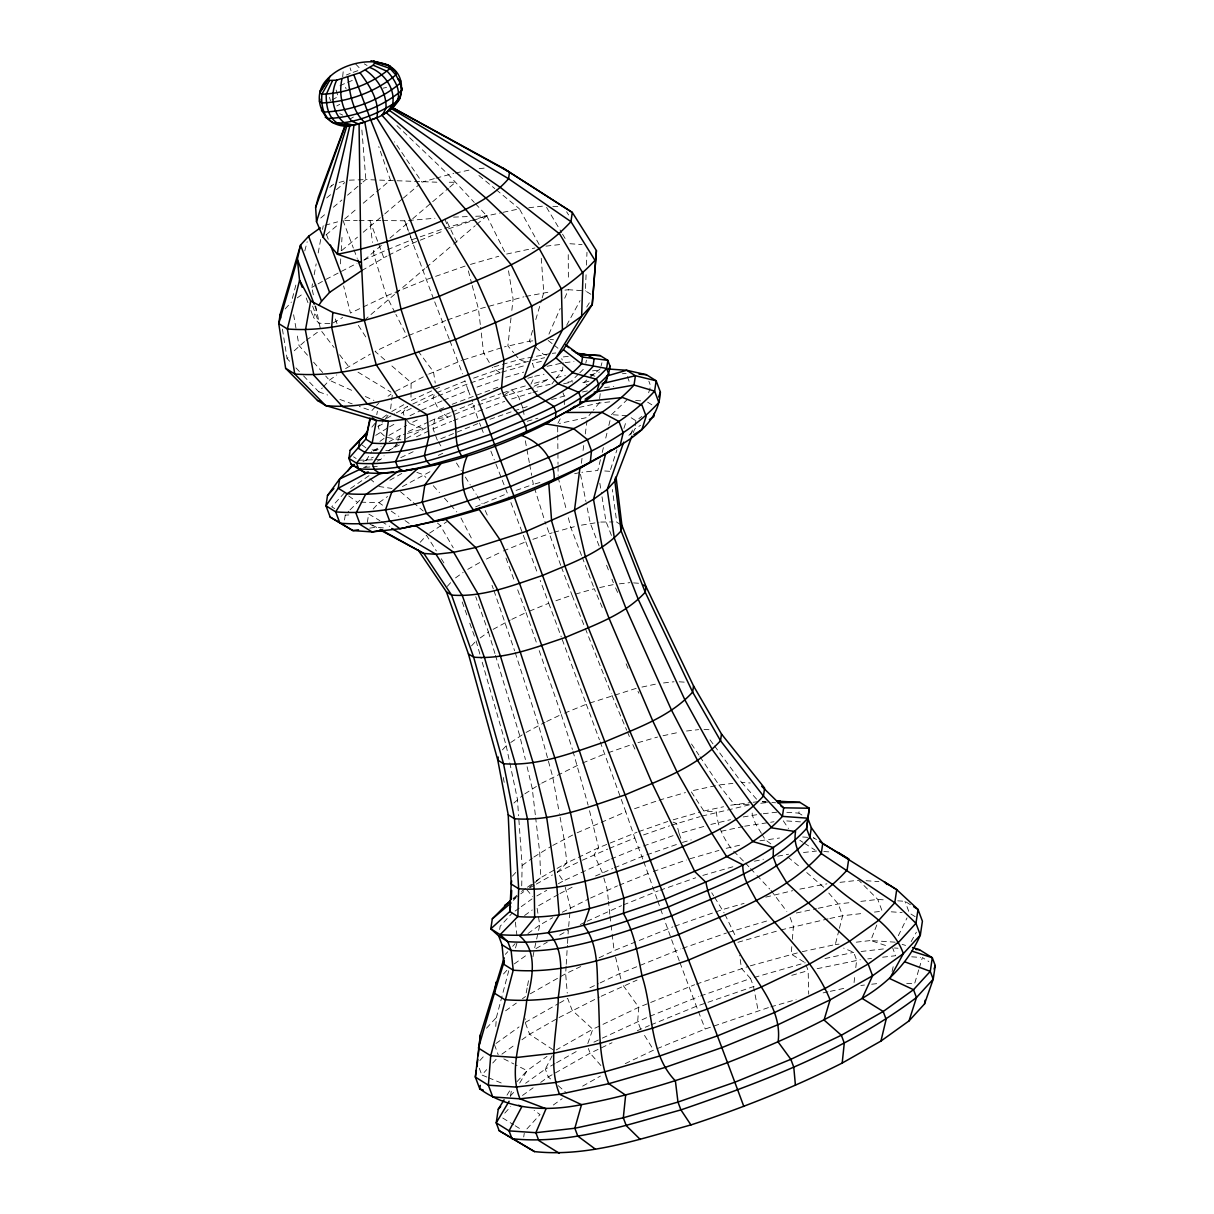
<?xml version="1.0" encoding="UTF-8"?>
<svg xmlns="http://www.w3.org/2000/svg" width="1214" height="1214" viewBox="0 0 1214 1214"><rect width="100%" height="100%" fill="white"/><g stroke="black" fill="none" stroke-linecap="round" stroke-linejoin="round"><path stroke-width="0.75" stroke-dasharray="5 3.75" d="M553.114 1049.791L529.608 1034.252L525.207 1022.491L525.252 1018.774M521.716 885.871L522.126 865.491L518.727 817.599M590.839 294.258L585.421 290.874L586.165 272.482M586.468 265.138L586.984 252.269M340.436 263.863L340.77 258.203M341.225 250.63L341.999 237.398M566.119 966.147L565.663 973.719L567.257 993.098M566.24 964.265L567.393 945.342M567.515 943.46L567.985 935.888M568.091 934.006L568.334 930.212L556.998 936.647M495.752 1026.467L496.42 1017.393L508.742 970.79M791.786 946.677L791.179 954.083L805.231 962.793L808.16 970.623L808.706 994.16M792.378 939.287L793.41 926.343L789.646 916.251M568.668 926.464L570.368 907.662L564.556 884.52M801.953 815.034L798.918 813.137L799.252 809.556M556.164 378.48L562.568 370.255L563.281 362.819M343.167 71.778L342.682 76.512L350.209 73.432M511.003 317.84L507.877 345.884L513.628 352.713M511.838 310.359L513.097 299.145L508.271 269.204M854.064 982.551L854.914 975.1M855.779 967.634L856.629 960.168L853.7 952.337L843.669 948.104M600.202 393.655L599.109 403.078L593.297 410.241M390.62 408.89L392.517 393.063M581.354 463.323L582.083 457.815M583.069 450.47L583.797 444.946M585.285 433.929L587.242 419.24M344.503 520.002L345.231 515.131L348.813 511.215M367.372 522.399L368.616 513.992L379.982 520.7M499.667 929.499L500.153 926.267L512.035 913.262M510.517 1096.196L511.58 1089.11M523.72 1136.957L524.251 1133.345M635.134 425.765L635.893 420.727L641.857 416.478M434.293 432.123L433.079 428.891L434.658 419.027L450.197 412.669M313.349 294.82L311.816 287.415L312.484 283.788M314.168 274.728L316.171 263.848M318.189 252.967L320.875 238.46M322.545 229.4L323.212 225.774M526.193 992.885L527.21 987.452M527.559 985.647L528.909 978.423M532.976 956.738L533.993 951.321M376.75 414.687L377.417 411.273M585.816 363.183L586.423 360.163M534.721 947.755L536.269 940.759M536.664 939.014L539.775 925.022L536.861 906.676L558.288 894.506M892.078 971.579L893.641 964.538M600.444 459.681L597.789 470.486L581.885 472.307M602.205 452.473L603.54 447.071M605.74 438.072L608.396 427.267M608.836 425.461L610.156 420.059M802.211 951.7L835.293 944.568L838.95 930.152M839.42 928.346L842.622 915.735L838.221 903.975L828.57 892.836M292.362 298.416L296.656 281.967M304.79 250.888L307.188 241.738M601.112 365.763L601.932 362.758M532.597 330.42L529.395 341.24L504.417 346.87M535.784 319.586L541.641 299.752M542.172 297.946L543.781 292.528L541.216 257.763M918.74 969.834L914.537 983.871L903.899 983.128M919.271 968.074L922.412 957.558L928.831 961.564M648.64 392.775L650.674 386.022L648.853 381.181M515.48 947.952L517.589 940.956M610.536 469.53L616.94 449.817M623.92 428.33L626.242 421.167M329.859 323.577L319.009 323.212L313.485 317.476L316.126 309.449L314.836 305.989M587.804 1043.554L592.766 1029.214L601.279 1025.162M630.703 434.718L632.646 429.468M633.313 432.594L634.634 429.119L640.537 425.295M876.796 924.992L870.757 940.516L853.958 942.443M548.94 334.138L560.2 308.508M564.692 298.249L568.44 289.706L585.421 290.874M388.51 450.728L394.853 447.131L397.16 442.124M397.934 440.454L400.241 435.447L405.613 433.899M530.882 384.216L534.767 376.249L544.039 374.246M898.314 935.721L907.025 917.921M552.142 1055.801L545.344 1069.094L525.632 1083.252M560.215 418.845L557.636 423.838L557.727 433.049M566.65 325.322L580.049 300.708M911.153 941.624L916.358 932.2M519.653 1083.1L527.088 1070.642L547.013 1056.332M586.711 307.066L590.611 300.708M506.997 1095.149L510.866 1088.897M366.021 460.607L371.727 451.623M385.005 419.3L388.116 415.158M551.915 383.958L555.101 379.845M592.144 411.667L587.485 417.404L559.396 423.458M371.863 427.146L375.111 423.231M285.138 308.933L291.406 302.074M289.615 361.256L287.081 358.585L289.463 355.975M294.243 350.755L304.775 341.377M303.561 375.885L318.766 391.834L322.302 387.964M323.485 386.674L329.373 380.225L336.764 374.929M375.338 406.811L371.621 410.878L359.283 406.432M376.568 405.446L379.056 402.729M344.427 492.899L331.741 506.784L334.73 508.636M377.22 461.168L380.65 459.56L384.094 455.766M350.011 509.895L360.072 499.971M373.199 508.985L378.935 502.702L387.554 496.511M420.211 542.263L426.554 535.328L436.357 550.928M447.268 586.362L450.637 582.674M628.913 435.386L634.634 429.119M471.533 645.878L474.947 642.145M502.444 749.873L506.208 745.76L480.759 657.169M513.901 803.015L523.355 794.912M512.399 876.144L516.041 872.138M513.416 900.393L515.753 897.829M505.343 954.356L507.801 951.685M512.703 946.313L515.146 943.627M503.507 973.977L507.209 969.91M486.541 1028.212L496.42 1017.393M479.834 1060.566L483.491 1056.575M486.814 1077.03L481.806 1074.982L486.662 1069.655M492.747 1063.009L498.817 1056.362M516.921 1081.765L527.088 1070.642L515.449 1064.769M510.229 1096.121L515.009 1090.885M504.781 1113.132L510.76 1106.576M526.906 1128.929L540.033 1114.573L534.145 1110.34M384.368 435.947L380.194 432.138L378.085 426.493L383.852 420.499M578.441 374.109L570.686 381.818L566.938 382.243M579.731 372.835L584.905 367.705M609.352 859.664L563.22 880.969L557.241 872.213L566.923 862.851L598.639 847.706L637.062 832.197M611.492 414.657L626.955 399.892M329.798 187.426L334.093 183.769L331.194 185.848M326.733 197.943L330.891 194.392M336.43 189.672L344.746 182.586M320.739 218.034L326.369 213.224M333.41 207.215L341.878 200.022M347.507 195.211L361.605 183.208M363.016 182.009L365.839 179.596L436.888 182.206M326.065 234.894L338.934 223.937M344.655 219.051L357.523 208.095M363.244 203.208L390.422 180.067L378.722 146.575M341.726 250.585L357.493 237.14M363.229 232.253L383.305 215.151M384.732 213.922L401.94 199.263M403.382 198.049L419.149 184.604M364.261 259.993L381.363 245.41M389.922 238.126L411.303 219.916M412.73 218.702L431.258 202.905M432.685 201.691L448.361 188.337M449.787 187.123L455.493 182.267L446.191 182.237M364.306 320.208L394.55 294.425M395.992 293.196L424.809 268.643M426.251 267.414L452.185 245.319M453.626 244.09L475.235 225.667M476.677 224.453L486.768 215.849L501.261 212.723M529.471 887.206L533.659 883.655M535.055 882.472L540.64 877.752L555.42 869.361M600.277 368.752L583.6 382.698L579.913 382.44M513.067 898.451L518.757 893.777M297.233 297.885L303.075 293.697M306.216 340.345L319.191 331.027M345.626 368.57L370.391 354.063M388.025 396.295L391.014 394.14M382.653 417.813L387.175 414.566M375.703 435.371L387.964 427.738M379.952 441.365L385.748 437.207L401.576 439.923M397.479 444.415L388.708 450.713L381.317 450.348M350.543 488.514L370.558 474.613M429.604 533.128L446.631 521.868M455.538 577.894L463.156 572.416M480.198 637.942L488.438 632.024L475.736 596.711M510.745 742.498L524.509 733.317M524.827 793.85L540.124 784.047M522.126 865.491L532.415 858.101M533.887 857.054L551.11 846.386M521.595 891.44L525.996 888.284M527.453 887.222L534.782 881.971M536.254 880.909L540.64 877.752L539.76 852.82L535.678 817.917M513.401 899.104L519.304 894.87M520.776 893.808L523.735 891.683M515.1 911.061L519.713 907.753M521.246 906.646L532.005 898.921M524.569 915.508L532.248 909.984M527.953 933.52L539.775 925.022L552.658 917.708M514.311 963.886L526.633 955.039M505.616 1010.792L516.329 1003.098M522.46 998.697L525.525 996.497M495.965 1043.494L519.046 1026.923M501.898 1054.147L515.753 1044.207M521.914 1039.776L529.608 1034.252L557.378 1018.485M522.49 1095.453L533.113 1087.82M540.7 1082.387L548.273 1076.939L590.125 1053.191L612.008 1042.75M553.341 1105.013L562.203 1098.64M504.887 394.671L511.564 389.906L525.753 385.824M361.772 270.57L386.993 256.017M331.983 100.003L338.053 96.559L336.02 89.639M336.824 105.952L339.768 104.283M350.345 118.79L353.365 117.075M311.816 287.415L316.52 284.759M318.083 283.864L324.335 280.313M325.898 279.417L356.992 263.317M333.182 322.863L342.606 317.522M395.612 391.303L427.1 374.883M391.788 411.5L404.596 404.232M386.613 418.39L394.687 413.807M396.31 412.881L407.616 406.462L402.927 412.396L399.831 414.156M378.085 426.493L384.292 422.973M389.512 426.858L395.734 423.337M388.95 435.386L406.553 425.401M373.305 450.728L381.226 446.236M389.148 441.729L400.241 435.447M406.432 438.466L429.984 425.689M389.861 480.228L402.456 473.096M402.441 486.556L433.201 469.985M467.739 569.351L481.518 561.536M493.081 629.383L510.229 620.081M526.087 732.437L545.086 722.239M541.702 783.167L580.823 763.727M552.734 845.46L575.482 833.578M557.074 868.435L566.923 862.851L564.07 839.026L559.396 813.441M529.896 887.738L534.721 884.991M536.33 884.08L552.416 874.96M536.846 895.947L546.74 890.332M558.273 883.777L563.22 880.969M559.942 893.58L573.357 886.569M562.325 912.23L588.836 898.846M535.951 948.589L547.286 942.155M530.336 993.765L565.663 973.719L580.702 966.541M525.207 1022.491L557.879 1003.948M559.517 1003.022L567.682 998.394L572.082 1010.154L592.766 1029.214L556.27 1049.928M559.017 1017.56L599.428 997.104M554.995 1063.616L545.344 1069.094L548.273 1076.939L552.522 1080.672M556.619 1062.705L579.139 1049.913M582.644 1086.151L600.399 1076.074M388.617 255.198L413.079 243.058L443.489 230.872M509.243 394.565L528.56 388.996L548.819 379.178L532.855 383.776M339.95 85.799L344.397 83.675L346.081 88.789M363.79 260.084L385.915 250.327M428.709 374.124L461.623 360.528M412.73 404.034L434.9 393.457L432.912 398.086L417.919 405.233M411.258 408.42L402.927 412.396L403.989 415.218M410.044 415.658L420.044 410.893M421.698 410.089L442.002 400.893M406.22 419.437L409.74 423.595L419.968 418.709M408.435 431.531L428.102 422.153M429.741 421.364L434.658 419.027L447.829 417.176L474.674 406.189L471.988 399.861M431.607 424.915L447.829 417.176L440.014 410.833M394.853 447.131L399.831 444.749M416.463 436.812L429.756 430.469M400.741 457.632L415.704 450.5M438.254 455.432L444.825 452.306M475.63 506.875L507.437 493.43L495.009 461.684M486.435 559.047L501.686 551.778M511.807 619.337L526.057 612.539L516.982 587.91M546.71 721.465L561.278 714.5L537.787 646.531M577.12 832.804L625.802 811.787L600.08 741.557M557.241 872.213L580.717 861.029M582.386 860.225L607.698 849.072M595.543 875.992L612.675 868.526M590.52 898.057L617.486 885.871M580.292 924.507L585.421 922.063M587.136 921.244L621.553 905.659M599.079 957.785L614.102 950.608L672.86 926.889M589.898 987.786L598.441 983.719M600.156 982.9L618.958 973.932L680.796 948.953M601.127 996.284L637.062 980.077M602.979 1024.343L638.731 1007.286L694.636 984.736M593.919 1042.143L600.657 1038.926M602.341 1038.122L648.139 1016.983M637.259 1030.701L649.338 1025.542M625.24 1063.646L653.633 1050.11L643.405 1033.6M363.563 467.648L366.977 466.024M363.047 461.457L373.305 457.162M347.659 82.34L352.561 80.336M387.63 249.629L411.5 239.871L442.973 228.885M408.723 335.474L445.75 320.526M439.559 387.205L410.985 400.605L411.091 382.531L390.301 364.579M436.57 392.775L465.008 381.135L464.203 378.571M436.403 396.659L432.912 398.086L438.709 409.771L443.747 407.707M438.148 395.946L466.009 384.55L499.94 372.713L500.987 375.536M443.732 400.18L468.118 390.21L465.008 381.135M452.154 404.277L499.971 386.477M451.912 411.971L472.625 403.488L474.674 406.189M433.079 428.891L451.654 421.288M453.338 420.605L504.69 401.364M477.815 423.625L437.313 440.196L434.9 433.732M503.37 550.974L525.799 541.808L508.757 496.875M529.547 611.112L548.743 603.252L540.215 580.429M564.616 713.134L586.301 704.272L561.915 638.701M582.523 763.029L604.678 753.97M609.382 848.389L634.816 837.979L625.802 811.787M611.082 858.966L638.564 847.721L673.816 835.414M614.39 867.828L641.887 856.568L678.884 843.654M619.186 885.188L651.539 872.153M623.298 904.946L658.2 890.879M649.885 1016.27L698.778 996.588M651.068 1024.828L696.35 1006.3L757.141 985.313M657.062 1048.699L705.228 1029.002L768.978 1007.408M373.487 450.986L378.753 449.089M357.872 70.67L351.711 72.825L350.042 67.817M444.719 228.278L486.768 215.849L505.859 254.227L534.949 247.96M465.114 266.063L426.16 279.66L386.447 295.897L350.451 313.075L343.623 285.912M447.48 319.919L478.483 309.1L523.917 296.808M463.323 359.936L502.687 347.371M473.581 378.146L495.873 370.361L530.655 360.725M477.041 387.084L498.468 379.603M481.472 400.408L500.942 393.609M502.717 392.987L511.564 389.906L518.545 396.523L520.351 401.379M478.119 404.99L507.482 395.066M511.625 398.951L531.14 392.911M489.879 419.316L512.384 411.455M514.114 410.848L528.166 406.28M516.071 490.41L533.356 484.386L532.02 477.117M532.87 539.335L552.173 532.809M555.906 600.748L572.022 595.133L584.632 626.773M589.716 703.073L636.5 688.262L638.868 693.255M608.168 752.756L632.615 744.228L635.817 751.011M634.543 808.736L657.26 800.8M638.761 831.605L667.821 821.468M643.511 834.944L669.597 825.839M671.342 825.232L700.144 816.627M653.269 871.546L686.35 860.013M659.991 890.257L695.713 877.783M674.635 926.267L722.376 909.605L744.076 903.368M682.541 948.346L726.488 933.005M728.248 932.398L769.327 920.242M696.366 984.129L748.537 966.359M700.554 995.966L750.556 978.514L753.499 986.36L758.128 1010.534M448.558 228.839L471.138 221.16M472.868 220.584L486.768 215.849L475.509 203.755M590.444 375.111L599.428 372.061M434.308 178.625L422.017 182.161L394.55 141.81M436.054 178.124L453.733 173.42M470.44 264.424L498.772 256.26M494.007 366.856L519.38 359.556L550.519 353.562M501.731 372.197L525.176 365.444M505.646 377.326L523.689 372.137M527.802 378.252L534.767 376.249M532.946 392.38L540.139 390.316M588.987 381.15L583.6 382.698L588.244 385.597M551.566 399.543L567.833 395.127M527.21 421.273L537.863 418.208M535.116 483.87L542.203 481.837M553.872 532.324L574.328 526.679M575.451 594.147L594.283 588.729L602.432 607.926M637.972 742.68L657.578 737.035M659.005 800.193L685.485 792.575M673.148 819.829L700.25 812.029M701.965 816.096L751.876 804.29M673.042 822.136L676.547 823.411L679.096 833.578L703.786 826.476M710.827 824.443L730.555 819.678M682.42 842.425L691.221 839.891M689.84 858.799L718.916 850.422M726.184 848.328L742.224 844.61M702.845 875.415L734.819 866.204M765.776 897.116L792.712 890.666M737.915 942.307L779.1 930.455M780.89 929.939L828.039 918.877M750.313 965.843L800.375 952.095M754.213 977.467L805.231 962.793M791.756 975.343L808.16 970.623M770.784 1006.892L796.096 999.608M407.403 433.398L423.489 428.785L409.74 423.595M325.018 225.273L337.613 221.858M339.131 182.449L344.154 181.114M383.123 88.152L386.553 87.408M455.523 173.041L469.879 169.945M503.082 212.329L519.395 208.823L540.397 246.776M525.723 296.428L550.822 291.724M532.4 360.361L544.631 357.72M541.383 361.423L532.4 363.365L534.509 369.026M547.104 366.309L561.49 363.198M551.444 372.652L562.568 370.255M556.164 377.6L565.329 375.627M528.56 388.996L550.109 384.352M563.6 383.821L572.78 381.849M582.508 391.97L588.016 390.771M579.063 407.403L599.109 403.078L612.099 401.591M574.632 473.688L580.125 472.504M581.43 525.146L599.003 522.248M599.67 587.561L614.026 584.465M641.933 687.078L656.44 683.952M663.011 735.745L679.415 732.194M715.425 785.731L690.781 791.042L703.862 810.998L716.472 811.923C717.307 825.839 723.848 839.253 732.421 849.921M703.862 810.998L723.559 806.749M730.722 805.201L751.254 802.484M743.211 816.946L761.482 813.941M721.192 831.271L742.907 826.582M744.713 826.203L774.001 821.741M759.934 840.786L779.509 838.009M754.44 861.212L763.378 859.269M777.704 856.189L788.584 854.216M799.859 889.118L826.931 883.853M796.308 913.004L816.354 908.679M818.175 908.284L838.221 903.975L851.409 902.457M829.86 918.482L842.622 915.735L863.336 913.353M824.974 958.529L853.7 952.337M817.143 968.696L860.347 959.743M823.122 992.87L828.494 991.701M830.3 991.322L844.656 988.226M369.678 528.151L375.263 527.331L386.28 528.09M479.181 168.7L484.811 168.048M528.758 207.746L543.751 206.031M545.951 246.138L562.628 244.242M564.92 290.116L568.44 289.706M532.855 340.846L529.395 341.24L533.234 344.822M552.279 353.35L555.8 352.955M568.289 356.355L561.172 357.159L562.234 359.997M565.071 362.607L573.964 361.59M592.478 370.847L597.789 370.24M622.448 373.745L626.136 373.335M604.557 387.585L613.768 386.538M600.748 522.05L613.161 521.944M619.322 583.858L629.899 582.644M663.512 682.966L674.013 681.767M686.532 731.01L698.657 729.629M699.947 756.626L718.946 784.972L732.892 783.379M753.135 802.272L758.78 801.619M760.768 803.273L766.11 802.666M763.318 813.729L779.904 811.832M803.486 852.516L816.521 851.029M840.012 882.35L858.708 880.211L877.783 899.437L882.183 911.198L872.76 912.275M860.832 901.38L877.783 899.437L886.857 900.06M835.293 944.568L839.026 944.143M861.121 951.488L883.397 948.938M867.767 958.893L871.485 958.483M882.608 957.209L895.598 955.721L892.669 947.876M860.847 985.465L864.459 985.055M871.682 984.22L877.085 983.613M364.944 467.39L370.467 466.92M372.303 466.768L379.663 466.13M408.526 220.478L434.885 218.262M345.231 515.131L348.828 514.964M453.535 217.124L468.301 216.562M475.691 216.274L486.768 215.849M349.344 180.173L365.839 179.596L361.635 126.878M358.752 460.212L373.351 459.772M375.172 459.711L380.65 459.56M762.377 801.528L765.973 801.422M748.37 804.321L734.303 804.427L718.946 784.972M344.791 220.387L357.295 220.387M359.086 220.402L380.847 220.523M382.683 220.538L404.763 220.781L408.602 231.07M360.816 502.156L378.935 502.702L383.548 505.859M372.061 449.878L379.466 450.257M552.84 206.319L558.258 206.683M569.912 243.726L582.083 244.56M550.094 339.495L553.493 339.723M635.65 400.499L642.616 400.969M613.313 414.778L627.987 415.78M604.739 470.971L609.944 471.32M633.541 582.902L640.825 583.403M679.203 681.798L684.362 682.147M703.999 729.356L709.613 729.751M714.53 745.942L741.587 782.393L750.252 782.984M762.529 801.877L770.01 802.393M771.876 802.53L775.625 802.788M786.824 812.303L798.918 813.137M800.496 821.878L783.212 820.694L788.478 828.54M802.666 836.992L808.008 837.356M823.79 851.515L831.044 852.016M866.052 880.711L878.906 881.607M897.738 900.818L905.007 901.319L910.788 904.931M891.258 911.82L902.139 912.579M895.158 942.185L870.757 940.516L887.616 946.176M894.46 947.997L898.041 948.24M911.699 956.814L920.637 957.436M378.859 486.48L391.985 488.453M546.725 355.095L543.462 354.367L534.509 346.005M902.108 944.34L905.583 945.418M590.065 374.64L594.997 376.188M416.872 472.383L423.382 474.674L425.856 477.436M318.766 391.834L327.583 395.005M339.905 399.452L352.242 403.898M525.419 361.863L519.38 359.556L514.782 354.078M488.483 1077.729L501.822 1083.222M351.65 390.316L329.373 380.225L325.731 376.067M365.353 396.523L373.912 400.408M339.723 113.676L342.758 115.133M503.81 1058.881L513.78 1063.919M372.273 525.055L377.175 527.711M364.306 63.887L367.053 65.465M499.94 372.713L492.201 367.372M381.606 521.656L389.724 526.436M816.476 839.572L813.365 837.736L816.491 839.678M357.993 372.152L390.954 392.122M502.748 1118.018L513.628 1124.786M515.191 1125.757L519.85 1128.656M647.623 402.168L652.206 405.021M631.159 417.753L635.893 420.727M620.642 524.6L616.758 522.187L612.387 489.485M368.95 523.386L375.263 527.331M915.189 916.691L909.392 913.065L905.007 901.319M799.829 840.285L802.864 842.243M804.381 843.214L815.004 850.043M353.547 456.813L356.142 458.513M391.227 511.124L398.905 516.39M405.051 520.594L409.649 523.75M348.676 495.949L357.189 502.035M362.197 445.083L365.9 447.845M770.86 843.927L765.26 839.648L762.346 834.913M548.167 340.436L552.567 343.941M554.039 345.11L558.44 348.63M787.78 857.038L800.906 867.782M806.733 872.547L823.729 887.267M478.908 175.499L494.811 188.595M496.253 189.779L519.395 208.823M400.453 491.7L411.849 501.352M413.261 502.55L423.231 510.988M437.45 523.037L440.303 525.45L453.262 547.833M384.762 359.784L375.065 351.407L407.039 336.157L395.885 314.35M369.936 478.65L376.31 484.249M558.197 1085.665L566.695 1093.146M396.993 125.634L448.345 174.588L474.249 202.419M733.726 851.242L744.182 861.819M295.943 367.903L302.286 374.549M355.656 64.008L360.953 69.593M745.487 863.139L749.311 867.236M750.586 868.587L755.685 874.05M756.959 875.415L769.722 889.058M770.996 890.423L786.839 911.486M750.556 978.514L741.435 968.408L739.675 955.357M433.277 485.706L439.468 492.611M444.415 498.135L449.377 503.643M450.606 505.024L456.798 511.929M741.587 782.393L757.551 800.254M307.521 355.247L299.008 345.52L296.793 332.848M313.591 362.182L324.517 374.671M600.884 1065.543L590.125 1053.191L588.365 1048.486M526.679 889.559L532.4 896.433M321.756 331.452L334.047 347.492M339.632 354.776L348.57 366.446M710.023 739.857L713.407 744.425M418.071 351.028L433.504 371.833L435.234 383.032M623.343 985.692L638.731 1007.286L637.699 1021.262L640.628 1029.093M691.51 744.015L698.9 755.047M358.327 325.337L367.189 339.146M711.723 892.76L713.665 895.826M714.621 897.358L724.09 912.837M447.131 221.965L457.329 243.407M456.449 462.974L461.396 470.82M465.357 477.087L470.304 484.932M471.29 486.511L476.237 494.356M477.223 495.919L482.17 503.764M441.259 558.713L445.174 564.95M566.619 211.782L568.592 214.939M438.254 441.699L442.002 447.769M761.39 833.335L755.578 823.851L752.255 815.004L752.134 811.422M546.573 207.397L561.596 232.587M562.537 234.15L565.36 238.885M489.333 362.546L483.612 352.864L480.623 327.34M724.955 914.446L736.033 937.269M460.971 517.968L472.853 540.958M395.02 312.681L386.447 295.897L373.988 255.213L373.32 249.72M485.205 510.502L488.225 517.255M615.559 587.88L617.85 593.009M626.136 663.815L628.351 669.051M611.947 695.318L626.712 730.251M627.456 731.996L629.671 737.232M585.33 628.533L611.249 693.558M449.241 339.116L434.233 300.693M449.939 340.846L462.564 373.836M679.916 962.55L697.716 1009.79M611.446 535.435L605.968 521.443L601.294 492.323M468.118 390.21L470.653 396.705M490.866 451.092L494.31 459.909M479.5 422.927L480.79 426.205M481.427 427.844L483.976 434.4M698.399 1011.535L705.228 1029.002M599.109 545.981L590.292 523.234L586.301 503.309M606.575 565.223L608.609 570.474M611.993 579.215L613.358 582.72M634.816 837.979L643.117 859.937M581.536 555.466L570.792 527.453L568.076 516.694M582.204 557.211L594.283 588.729M433.565 298.947L409.042 232.936M560.731 565.329L544.934 521.428M561.399 567.09L572.022 595.133M627.35 376.552L630.37 384.626M562.947 392.683L564.161 395.916M520.958 402.987L522.764 407.828M679.096 833.578L681.752 840.665M444.916 219.097L446.737 223.968M525.799 541.808L537.605 573.403M409.239 232.769L413.079 243.058M477.694 418.086L472.625 403.488M679.279 960.881L663.876 918.285M383.73 257.641L369.8 220.402L372.44 242.39M602.356 872.745L594.132 854.626L598.639 847.706L588.578 806.87M343.001 220.387L353.35 248.066M354.002 249.796L357.235 258.461M620.84 978.97L614.861 954.189M326.49 234.53L328.463 239.795M335.261 318.948L337.082 323.819M312.605 306.08L319.009 323.212M306.201 297.976L308.189 303.288M310.845 310.389L313.485 317.476M494.417 1044.601L498.18 1054.678M479.302 1068.259L481.806 1074.982M548.743 603.252L561.263 636.925M586.301 704.272L599.428 739.781M505.965 558.015L514.387 580.884M643.739 861.621L657.093 899.104M492.019 585.345L493.309 588.866M493.946 590.626L514.615 650.75M462.2 601.977L467.253 616.135M469.772 623.207L474.826 637.365M657.715 900.849L663.254 916.54M404.763 220.781L408.435 231.191M526.057 612.539L537.18 644.74M515.191 652.525L538.606 725.319L552.719 776.899L559.062 811.62M561.278 714.5L572.416 749.417M572.962 751.163L588.092 805.064M534.448 487.907L544.373 519.668M488.438 632.024L494.933 653.527M495.464 655.317L519.82 735.988L525.389 759.539M476.085 640.901L480.228 655.363M603.844 877.934L607.303 890.044L608.244 899.407M468.346 270.904L471.715 283.636M472.2 285.457L478.483 309.1L480.41 325.519M329.54 97.348L330.466 100.868M558.137 477.254L566.27 509.516M527.104 766.778L532.248 788.523L535.465 816.081M506.208 745.76L517.422 799.176L518.59 815.747M315.655 305.928L320.633 329.996M580.489 474.325L585.937 501.503M503.249 777.461L504.296 782.878M523.097 409.573L524.433 416.554M525.313 440.788L529.334 462.58M529.668 464.401L531.671 475.296M293.621 314.745L296.474 331.043M599.837 483.233L601.006 490.502M282.437 329.146L287.081 358.585M515.343 922.124L517.376 939.075M609.792 914.279L608.426 901.274M610.005 916.1L610.87 923.353M611.082 925.174L611.947 932.443M612.159 934.264L614.102 950.608M564.237 399.573L564.373 405.066M557.742 434.885L557.894 451.456M557.924 453.308L558.015 464.355M558.045 466.191L558.121 475.402M568.243 254.667L568.395 280.48"/><path stroke-width="1.5" d="M511.246 899.377L511.686 890.439M391.636 107.12L503.355 168.291L572.31 212.45L596.423 250.63L592.25 304.577L563.387 349.693L555.951 357.827L542.491 367.493L523.917 378.04L476.753 398.845L427.131 414.687L405.613 419.331L388.313 421.304L376.401 420.484L325.61 405.552L317.491 400.468L285.624 368.312L278.75 323.607L280.13 314.426L300.556 245.076L308.614 236.26L320.299 227.868M318.827 305.336L321.528 301.209L300.556 245.076L297.369 259.28L299.57 280.237L310.678 300.951L332.833 312.453L331.665 327.234L341.65 372.152L367.25 403.883L405.613 419.331L404.854 441.805L395.597 461.608L397.706 467.269L402.669 471.123C452.685 463.794 500.775 446.266 545.951 423.914C568.334 407.843 607.106 398.01 609.959 366.021L607.85 360.361L600.232 355.611L580.99 354.306M477.8 1059.458L476.89 1066.681M478.195 1055.694L478.984 1048.152M479.378 1044.389L480.349 1034.981L504.189 957.831M504.083 1099.838L498.256 1109.217L496.223 1122.859L499.166 1130.689L534.509 1151.6C587.91 1157.352 640.157 1138.944 690.933 1124.923C742.756 1107.912 793.486 1087.653 842.197 1063.054L844.276 1043.069L841.348 1035.239L824.048 1020.018L830.088 999.881C814.564 961.169 781.482 932.731 756.231 900.257C750.631 888.997 742.133 878.056 742.862 864.838L726.549 856.492L711.768 833.153L677.017 771.952L652.707 720.782L609.003 618.23L585.33 556.604L574.526 510.092L579.882 468.452C609.868 448.421 658.003 434.597 660.386 392.092L656.152 380.786L646.44 374.716L626.682 370.27L608.411 369.026M341.938 79.031C338.736 93.478 341.802 110.155 351.908 121.294L358.767 124.04L376.841 117.728C380.27 101.43 369.238 85.299 359.997 72.719L336.703 80.154L329.601 80.443L328.22 79.578L328.448 78.106C350.133 54.903 411.941 52.156 399.922 98.395C393.533 109.533 382.622 116.165 370.756 120.049C421.501 244.651 466.798 371.863 514.463 497.315C586.772 701.904 668.428 903.049 743.833 1106.455M480.349 1034.981L475.342 1077.061L479.742 1088.821C509.061 1110.249 547.089 1111.584 581.521 1104.649C631.386 1095.377 679.855 1080.172 727.383 1062.675C773.804 1044.571 819.48 1024.312 862.137 998.409C887.525 983.446 908.527 962.307 920.349 935.053L915.963 923.293L894.779 902.746L821.256 853.563L809.89 837.356L806.582 828.494L809.283 808.236L799.92 802.378L776.748 801.134M574.89 406.174L566.119 412.472L601.947 412.365L618.958 421.486L623.192 432.791L620.172 445.326C574.389 472.853 525.389 496.996 473.597 510.032C461.244 495.009 459.287 473.642 467.238 456.115L461.806 456.115C452.048 442.033 459.302 422.988 451.396 407.707L432.533 387.312L415.158 353.486L401.106 309.616L387.069 241.647L364.777 122.128L354.018 124.86L337.416 254.242L361.408 262.421M328.448 78.106C307.127 97.074 326.035 133.282 354.018 124.86M319.874 99.153L319.525 101.551L321.771 102.947C348.069 101.946 375.733 91.991 395.84 74.904L396.204 72.506L388.283 64.934L370.983 60.7M321.938 108.137L321.573 110.611L323.895 112.052C350.998 111.02 379.512 100.747 400.225 83.159L400.59 80.685L398.268 79.229M359.997 72.719L373.244 65.207L375.263 61.762L373.882 60.897M354.018 464.34L339.647 478.969L327.507 495.479L325.974 505.813L330.208 517.118L352.94 530.609L372.091 531.914L399.922 528.727L445.614 519.288L479.287 509.592L500.441 540.397L519.577 583.494L579.366 750.783L597.121 804.639L616.833 871.986L623.95 898.466L623.541 913.641C634.345 932.792 637.957 954.993 642.1 976.299C653.344 1010.382 648.762 1053.555 675.379 1080.824L677.973 1102.069L680.917 1109.899L690.933 1124.923M391.879 108.243L392.092 106.771M350.133 450.318L367.478 432.305L350.133 450.318L348.919 458.406L351.043 464.067L364.944 472.625C398.01 476.192 430.363 464.795 461.806 456.115C502.55 442.594 542.643 426.418 579.473 404.171L580.793 397.934L578.683 392.289L558.137 383.761L542.491 367.493L562.446 329.98L581.643 316.186L592.25 304.577L596.423 250.63M370.012 418.026L365.778 439.119L348.919 458.406L356.537 463.171C402.851 466.798 447.571 448.527 490.76 434.217C531.155 416.63 576.24 401.88 606.636 368.464L607.85 360.361L582.538 357.037L571.779 349.814M498.226 757.05L497.77 760.116L508.226 814.806L511.215 884.065L509.804 911.517L490.82 928.816L498.711 935.948L507.801 941.624C563.129 945.964 616.545 924.142 668.155 907.055C716.412 886.038 770.268 868.42 806.582 828.494L809.283 808.236L783.683 807.811L780.997 806.142M510.229 900.788L492.307 918.861L490.82 928.816L500.183 934.674L507.801 941.624L511.109 950.486L513.234 970.198L490.714 1055.755L488.362 1085.195L492.763 1096.955L519.987 1098.822L559.548 1094.3L608.745 1083.692L664.24 1067.713L722.254 1047.47L778.811 1024.343L830.088 999.881L872.562 975.783L903.353 953.658L920.349 935.053L922.412 921.198L918.027 909.453L896.721 889.665L819.602 841.423M476.374 1070.141L475.342 1077.061L488.362 1085.195L515.586 1087.061L555.147 1082.539L604.344 1071.932L659.839 1055.952L717.853 1035.709L774.411 1012.582L825.687 988.12L868.162 964.022L898.952 941.897L915.963 923.293L918.027 909.453L913.687 906.737M480.258 1085.362L479.742 1088.821L483.309 1090.111M496.071 982.111L494.417 993.189L478.407 1048.061L490.714 1055.755L516.42 1057.515L553.812 1053.236L600.308 1043.221L652.753 1028.121L707.565 1008.986L761.026 987.119L809.465 964.007L849.603 941.229L878.708 920.333L894.779 902.746L896.721 889.665L884.429 881.986L887.161 884.551M511.686 880.894L511.215 884.065L518.666 888.724C563.994 892.275 607.759 874.399 650.036 860.392C689.582 843.169 733.696 828.737 763.454 796.035L764.623 788.114L721.511 734.06L693.558 685.986L646.045 586.666L621.932 525.404L615.999 476.829M510.563 906.388L509.804 911.517L517.847 916.555C566.847 920.394 614.147 901.061 659.839 885.932C702.557 867.327 750.252 851.727 782.408 816.385L783.683 807.811L761.648 786.247M504.356 961.002L494.417 993.189L504.842 999.699C568.228 1004.661 629.413 979.668 688.52 960.092C743.803 936.009 805.489 915.826 847.084 870.104L848.738 859.026L838.313 852.516M607.167 376.477L606.469 381.166L602.053 384.155M615.301 478.043L614.845 481.139L621.113 530.897L645.226 592.22L692.633 692.101L720.509 740.722L763.454 796.035L782.408 816.385L807.796 818.19C770.404 859.284 714.97 877.434 665.272 899.073C612.144 916.661 557.15 939.135 500.183 934.674L517.847 916.555L518.666 888.724L514.508 818.737L503.522 763.712L473.657 657.184L451.608 595.088L423.853 553.463L380.437 529.471M621.932 525.404L621.113 530.897C600.505 553.538 569.958 563.539 542.582 575.466C513.294 585.163 483.005 597.546 451.608 595.088L446.449 591.855L418.026 549.836M654.3 413.428L653.815 416.675L649.384 419.543M693.558 685.986L692.633 692.101C669.658 717.368 635.559 728.521 605.027 741.83C572.355 752.65 538.546 766.459 503.522 763.712L497.77 760.116L468.422 653.921L446.449 591.855M721.511 734.06L720.509 740.722C695.47 768.25 658.337 780.39 625.073 794.897C589.488 806.673 552.658 821.711 514.508 818.737L508.226 814.806M808.023 818.828L811.331 827.69L809.89 837.356C773.576 877.267 719.72 894.885 671.463 915.917C619.853 932.989 566.452 954.811 511.109 950.486L502.019 944.811L498.711 935.948M811.331 827.69L822.743 843.593L821.256 853.563C783.819 894.718 728.294 912.882 678.55 934.552C625.347 952.155 570.277 974.66 513.234 970.198L503.856 964.326L502.019 944.811M842.197 1063.054L880.939 1041.066L909.028 1020.898L924.537 1003.917L925.083 1000.306M912.533 947.573L919.484 949.712L932.306 957.725L935.25 965.57L933.217 979.212L924.537 1003.917M310.678 300.951L305.442 330.238L313.88 375.338L342.576 406.705L388.313 421.304L385.475 444.021L372.455 464.264L374.565 469.909L380.316 473.688L393.23 471.715M370.3 418.784L365.778 439.119L372.152 443.11C410.924 446.145 448.361 430.849 484.523 418.876C518.348 404.141 556.088 391.803 581.536 363.821L582.538 357.037L565.815 344.746M402.122 87.985L399.922 98.395L390.073 110.231M323.212 237.337L349.951 125.33L345.808 124.298L315.64 207.382L316.505 221.631L323.212 237.337L337.416 254.242C373.29 247.474 407.919 235.41 441.41 221.069C464.962 209.339 491.139 199.278 508.545 178.716L509.531 172.145L391.333 107.06L391.12 108.486L508.545 178.716L570.944 221.631L594.981 260.342C558.486 300.45 504.371 318.159 455.887 339.283C404.034 356.446 350.36 378.373 294.774 374.018L285.624 368.312M880.939 1041.066L886.129 1019.335L883.2 1011.49L862.137 998.409L872.562 975.783L868.162 964.022L849.603 941.229L786.824 882.897L776.49 865.81L773.181 856.947L773.409 847.493L752.832 841.575L736.079 819.344L697.489 760.343L671.494 710.114L626.045 608.563L602.159 547.044L593.494 499.333L605.649 453.824L611.401 449.696M315.64 207.382L318.387 197.154L345.368 124.647M336.703 80.154C329.98 93.873 331.953 113.054 344.336 122.933L353.532 125.163L358.767 124.04M316.505 221.631L347.143 125.133M609.033 368.95L609.959 366.021M909.028 1020.898L916.464 997.544L933.217 979.212L930.273 971.367L932.306 957.725L911.926 951.123M934.067 969L935.25 965.57M658.671 397.039L660.386 392.092M623.708 442.154L607.243 489.454L614.36 538.272L638.397 599.686L685.121 700.341L712.33 749.691L753.712 806.688L771.876 827.902L795.565 831.59C791.24 855.976 815.808 873.261 833.472 885.006C856.856 906.797 892.184 921.73 903.353 953.658L889.725 978.575L913.52 989.698L916.464 997.544C846.462 1050.338 763.136 1081.613 680.917 1109.899C626.09 1125.044 569.654 1144.923 511.989 1138.702L509.061 1130.871L496.223 1122.859L509.076 1101.28M632.008 436.054L614.845 481.139L607.243 489.454L593.494 499.333L574.526 510.092L526.345 531.353L475.645 547.529L453.672 552.279L436.008 554.297L423.853 553.463L380.119 529.941M332.499 80.64L326.217 94.54C326.02 105.193 328.038 117.955 338.236 123.616L349.329 125.649M382.289 115.133L386.022 108.38C386.765 93.25 377.751 78.47 365.444 70.124M329.601 80.443L321.877 94.237C320.982 105.041 323.334 118.122 334.047 123.342C356.537 123.054 378.707 113.524 397.297 101.263C401.424 90.291 394.565 79.244 387.312 71.398L373.244 65.207M328.22 79.578L319.798 92.947L321.877 94.237C346.066 93.311 371.53 84.145 390.028 68.439L390.362 66.224L375.263 61.762M322.833 87.772L330.254 76.133M347.796 471.002L351.058 466.464L354.488 465.038M386.796 112.568L392.562 104.662C395.779 89.017 384.307 73.068 369.967 67.559M396.174 101.521L398.207 98.88M366.78 432.351L359.556 440.97L358.464 448.345L365.399 452.67C407.54 455.978 448.224 439.347 487.542 426.342C524.296 410.317 565.314 396.902 592.978 366.491L594.086 359.132L587.151 354.792L576.164 353.062M320.132 90.746L321.938 88.759M321.528 301.209L329.601 292.377L361.772 270.57L357.887 260.191M327.507 495.479L333.85 488.544M498.256 1109.217L500.654 1106.591M492.307 918.861L511.079 902.958M406.28 470.015L417.54 468.725L391.819 491.928L385.491 509.895L389.724 521.201L399.922 528.727C466.161 515.92 529.987 492.292 590.292 462.291L591.506 450.773L587.288 439.468L573.433 428.557L545.951 423.914L555.481 417.798L555.951 412.032L553.842 406.387L537.332 395.567L523.917 378.04L535.951 345.004L531.595 305.867L511.079 264.622L465.736 209.461L381.849 115.148L389.375 110.398L500.487 187.548L559.669 233.968L583.039 273.408L581.643 316.186L555.951 357.827L573.205 372.941L596.696 379.36L598.806 385.005L596.863 391.682L585.133 399.163M360.072 439.422L363.077 437.268M504.538 905.462L510.441 901.228M380.984 472.959L346.992 493.719L335.686 511.883L339.92 523.188C398.981 527.802 455.994 504.508 511.079 486.268C562.598 463.839 620.081 445.022 658.838 402.426L654.619 391.12L656.152 380.786L635.423 375.733L626.682 370.27L606.939 375.976M633.875 434.612L641.842 429.771L646.152 416.296L641.933 405.006L622.615 397.524L580.732 401.971M368.07 472.322L338.251 488.256L325.974 505.813L335.686 511.883C394.747 516.496 451.76 493.203 506.86 474.962C558.364 452.534 615.847 433.732 654.619 391.12L634.027 385.035L594.238 392.168M360.148 469.257L339.647 478.969L338.251 488.256L346.992 493.719C400.15 497.877 451.471 476.905 501.048 460.501C547.408 440.303 599.139 423.382 634.027 385.035L635.423 375.733L602.569 383.533M314.183 304.259L297.369 259.28L278.75 323.607L287.384 328.994C339.905 333.106 390.589 312.393 439.574 296.186C485.372 276.231 536.482 259.508 570.944 221.631L572.31 212.45L503.355 168.291M382.82 530.032L372.091 531.914L360.209 524.569L355.99 513.264L365.262 494.963L398.769 470.88L402.517 470.44M358.525 529.79L352.94 530.609L330.208 517.118M368.434 472.185L364.944 472.625L358.646 468.816L356.537 463.171L372.152 443.11L376.401 420.484L372.137 417.813M580.747 354.928L584.313 354.518M406.538 526.77L415.765 525.723L453.672 552.279L478.073 594.025L500.441 656.121L533.052 762.544L546.679 817.447L556.892 887.206L559.168 914.916L548.227 932.762C565.056 949.378 561.02 976.375 558.288 997.574C557.894 1029.381 547.286 1063.646 559.548 1094.3L581.521 1104.649L574.844 1128.246L577.773 1136.092L595.421 1149.172M776.778 801.437L780.329 801.043M777.491 802.758L799.92 802.378M600.232 355.611L581.718 354.427M639.065 374.216L646.44 374.716M358.646 468.816C404.975 472.443 449.681 454.173 492.884 439.878C533.28 422.275 578.35 407.525 608.76 374.124L606.636 368.464L581.536 363.821L563.387 349.693M915.917 949.469L919.484 949.712M337.613 123.16L341.331 123.874M332.833 312.453L364.306 320.208L376.203 364.701L397.934 397.266L427.131 414.687L428.937 436.615L424.384 455.402L426.493 461.062L430.454 465.129L440.894 463.687L424.854 484.811L422.199 501.989L426.418 513.279L434.551 521.261L445.614 519.288L475.645 547.529L497.588 589.822L520.184 651.857L554.813 757.855L570.383 812.333L585.057 881.121L589.609 908.345L583.615 925.129C597.652 942.944 597.212 967.528 597.667 989.076C600.672 1020.473 596.878 1053.813 608.745 1083.692L625.635 1095.149L623.313 1117.791L626.242 1125.636L640.309 1139.491M317.491 400.468L321.027 401.576M375.05 63.234L390.028 68.439L395.84 74.904L400.225 83.159L401.758 90.397C381.591 107.53 353.851 117.515 327.477 118.532L325.215 117.121M904.976 961.898L930.273 971.367L913.52 989.698L883.2 1011.49L841.348 1035.239L790.845 1059.321L735.123 1082.114L677.973 1102.069L623.313 1117.791L574.844 1128.246L535.86 1132.708L509.061 1130.871L521.656 1107.031L518.742 1105.21M499.166 1130.689L534.509 1151.6M391.773 528.469L436.008 554.297L462.397 595.816L484.568 657.927L515.555 764.547L527.62 819.632L534.251 889.786L534.691 917.708L519.759 936.009C538.758 951.715 531.899 980.639 526.633 1001.186C523.613 1033.008 507.482 1067.485 519.987 1098.822L546.057 1108.716L535.86 1132.708L538.804 1140.553L559.335 1153.3M822.743 843.593L848.738 859.026M351.043 464.067L357.584 468.027M345.049 124.587L346.43 125.452M643.435 585.027L646.045 586.666L645.226 592.22C624.36 615.134 593.449 625.256 565.739 637.335C536.102 647.138 505.434 659.672 473.657 657.184L468.422 653.921M565.921 345.489L568.85 347.644M364.655 122.341C352.318 111.43 349.829 92.886 347.826 77.332M386.204 112.674L485.873 198.034L539.244 248.642L561.414 288.947L562.446 329.98C521.777 354.518 477.512 372.395 432.533 387.312C397.828 396.902 362.106 409.482 325.61 405.552L294.774 374.018L287.384 328.994L299.57 280.237L302.225 287.339M376.568 117.667L441.41 221.069L477.087 280.844L495.6 323.03L503.992 360.255L501.488 388.738C505.358 405.764 525.389 414.384 526.527 431.607L521.625 435.523C540.215 441.942 554.828 459.302 554.206 479.5L548.789 483.278L551.626 521.018L564.996 566.301L588.426 628.048L630.036 731.602L652.328 783.743L694.833 871.622L705.971 882.426C709.841 904.157 722.421 923.11 733.802 941.578C747.536 973.795 783.197 1004.13 778.098 1041.931L790.845 1059.321L793.774 1067.167L795.428 1085.362M353.987 75.177L370.816 120.201M330.436 245.061L344.199 281.891M308.614 236.26L329.601 292.377M280.13 314.426L280.707 318.098M364.306 320.208L360.755 249.219L359.071 123.767"/></g></svg>
